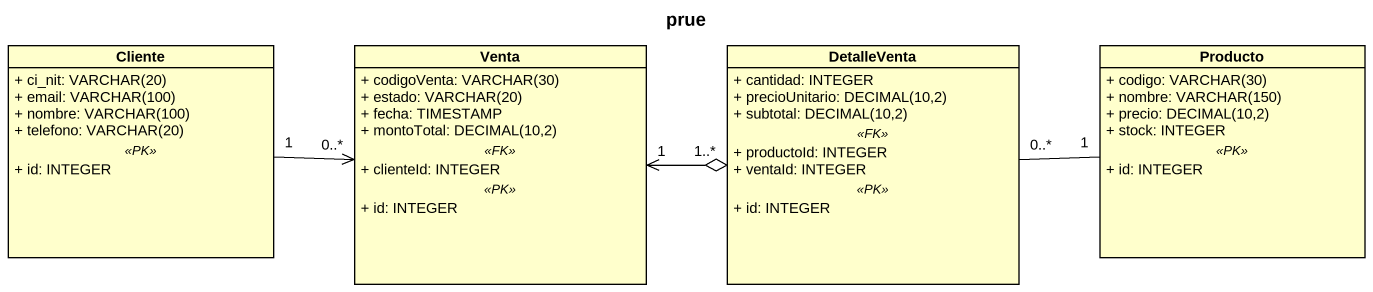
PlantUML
@startuml
title prue
hide circle
hide empty members
skinparam classAttributeIconSize 0
class Cliente {
  {field} + ci_nit: VARCHAR(20)
  {field} + email: VARCHAR(100)
  {field} + nombre: VARCHAR(100)
  {field} + telefono: VARCHAR(20)
  .. <<PK>> ..
  + id: INTEGER
}
class Venta {
  {field} + codigoVenta: VARCHAR(30)
  {field} + estado: VARCHAR(20)
  + fecha: TIMESTAMP
  {field} + montoTotal: DECIMAL(10,2)
  .. <<FK>> ..
  + clienteId: INTEGER
  .. <<PK>> ..
  + id: INTEGER
}
class DetalleVenta {
  + cantidad: INTEGER
  {field} + precioUnitario: DECIMAL(10,2)
  {field} + subtotal: DECIMAL(10,2)
  .. <<FK>> ..
  + productoId: INTEGER
  + ventaId: INTEGER
  .. <<PK>> ..
  + id: INTEGER
}
class Producto {
  {field} + codigo: VARCHAR(30)
  {field} + nombre: VARCHAR(150)
  {field} + precio: DECIMAL(10,2)
  + stock: INTEGER
  .. <<PK>> ..
  + id: INTEGER
}
Cliente "1" -right-> "0..*" Venta
Venta "1" <-right-o "1..*" DetalleVenta
DetalleVenta "0..*" -right- "1" Producto
@enduml
